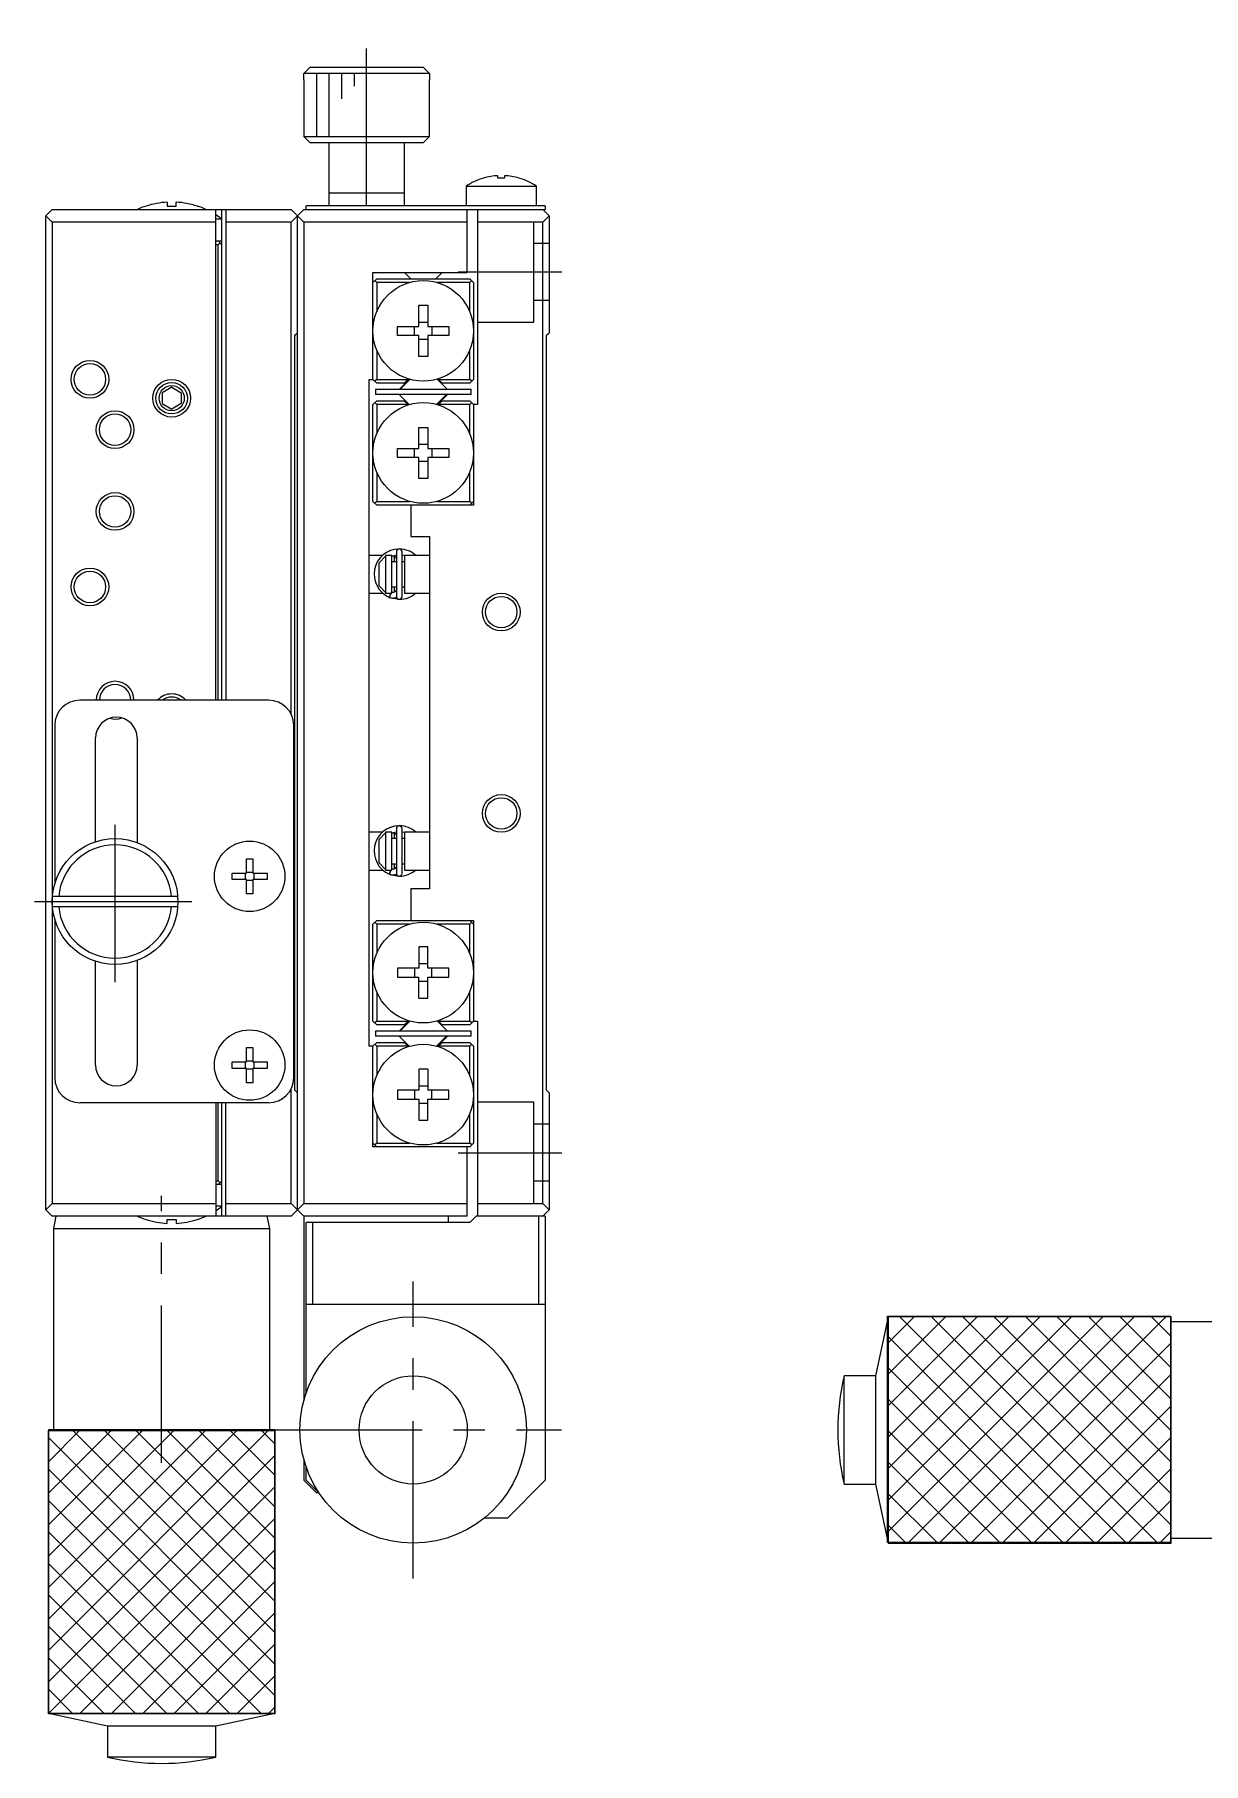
# Model space of a CAD drawing. Extents: x -141 to 392, y -18 to 291.
# Drawn here: x 178.5 to 271.4, y 92.6 to 230 of the extents above; entities that cross this region are included whole.
import ezdxf

# ---------------------------------------------------------------- set-up
doc = ezdxf.new("R2010")
doc.units = 0
doc.header["$LTSCALE"] = 10
doc.linetypes.add('CENTER', pattern=[2, 1.25, -0.25, 0.25, -0.25])
doc.linetypes.add('DASHED', pattern=[3.5, 2, -1.5])
doc.layers.get('0').update_dxf_attribs({"linetype": 'CONTINUOUS'})
doc.layers.add('CENTER', color=1, linetype='CENTER')

msp = doc.modelspace()

# ---------------------------------------------------------------- linework, layer by layer
at = {"color": 7, "linetype": 'CONTINUOUS'}
for p, q in [((199.934695, 226.882902), (200.436482, 227.382902)), ((199.934695, 226.382902), (199.934695, 226.882902)), ((209.902643, 226.882902), (199.934695, 226.882902)), ((200.436482, 227.382902), (209.400856, 227.382902)), ((209.400856, 227.382902), (209.902643, 226.882902)), ((209.902643, 226.882902), (209.902643, 226.382902)), ((199.918669, 226.382902), (199.934695, 226.382902)), ((199.918669, 226.382902), (199.918669, 221.882902)), ((209.902643, 226.382902), (209.918669, 226.382902)), ((209.918669, 221.882902), (209.918669, 226.382902)), ((199.918669, 221.882902), (209.918669, 221.882902)), ((199.918669, 221.882902), (200.418669, 221.382902)), ((209.418669, 221.382902), (200.418669, 221.382902)), ((201.918669, 221.382902), (201.918669, 216.382902)), ((207.918669, 216.382902), (207.918669, 221.382902)), ((209.418669, 221.382902), (209.918669, 221.882902)), ((214.21953, 218.576106), (214.216521, 218.582275)), ((215.358669, 218.576106), (215.358669, 218.769364)), ((215.878669, 218.576106), (215.358669, 218.576106)), ((215.878669, 218.769364), (215.878669, 218.576106)), ((217.020817, 218.582275), (217.017808, 218.576106)), ((207.918669, 217.382902), (201.918669, 217.382902)), ((212.818669, 217.925365), (218.418669, 217.925365)), ((212.818669, 217.925365), (212.818669, 216.382902)), ((218.418669, 216.382902), (218.418669, 217.925365)), ((179.918669, 216.082902), (179.418669, 215.582902)), ((179.918669, 216.082902), (198.918669, 216.082902)), ((187.378825, 216.354534), (187.383239, 216.345484)), ((189.058669, 216.662933), (189.058669, 216.345484)), ((189.058669, 216.345484), (189.778669, 216.345484)), ((189.778669, 216.345484), (189.778669, 216.662933)), ((191.454099, 216.345484), (191.458513, 216.354534)), ((192.918669, 177.082902), (192.918669, 216.082902)), ((193.418669, 177.082902), (193.418669, 216.082902)), ((193.718669, 216.082902), (193.718669, 177.082902)), ((199.918669, 216.082902), (198.918669, 215.082902)), ((198.918669, 216.082902), (199.918669, 215.082902)), ((199.918669, 216.082902), (219.118669, 216.082902)), ((200.118669, 216.082902), (200.118669, 216.382902)), ((219.118669, 216.382902), (200.118669, 216.382902)), ((212.918669, 211.082902), (212.918669, 216.082902)), ((213.718669, 216.082902), (213.718669, 200.582902)), ((218.918669, 216.082902), (219.418669, 215.582902)), ((219.118669, 216.382902), (219.118669, 216.082902)), ((179.418669, 215.582902), (179.918669, 215.082902)), ((179.418669, 136.582902), (179.418669, 215.582902)), ((192.918669, 215.082902), (179.918669, 215.082902)), ((179.918669, 215.082902), (179.918669, 137.082902)), ((193.418669, 215.306377), (192.918669, 215.306377)), ((198.918669, 215.082902), (193.718669, 215.082902)), ((198.918669, 175.954682), (198.918669, 215.082902)), ((199.418669, 136.582902), (199.418669, 215.582902)), ((212.918669, 215.082902), (199.918669, 215.082902)), ((199.918669, 215.082902), (199.918669, 137.082902)), ((218.918669, 215.082902), (213.718669, 215.082902)), ((219.418669, 215.582902), (218.918669, 215.082902)), ((218.918669, 137.082902), (218.918669, 215.082902)), ((219.418669, 215.582902), (219.418669, 206.282902)), ((192.918669, 213.582902), (193.418669, 213.582902)), ((193.118669, 213.282902), (192.918669, 213.282902)), ((193.418669, 213.282902), (193.118669, 213.582902)), ((193.118669, 213.282902), (193.268669, 213.432902)), ((193.118669, 177.082902), (193.118669, 213.282902)), ((205.418669, 211.082902), (212.918669, 211.082902)), ((205.418669, 202.582902), (205.418669, 211.082902)), ((205.418669, 210.282902), (205.718669, 210.582902)), ((205.568669, 210.432902), (205.718669, 210.282902)), ((205.718669, 210.582902), (213.118669, 210.582902)), ((205.718669, 210.282902), (205.718669, 207.95277)), ((208.333542, 210.282902), (205.718669, 210.282902)), ((207.918669, 211.082902), (208.418669, 210.582902)), ((210.418669, 210.582902), (210.918669, 211.082902)), ((213.118669, 210.282902), (210.503796, 210.282902)), ((213.118669, 210.582902), (213.418669, 210.282902)), ((213.118669, 210.282902), (213.268669, 210.432902)), ((213.118669, 207.95277), (213.118669, 210.282902)), ((213.418669, 210.282902), (213.418669, 202.582902)), ((209.058669, 208.468332), (209.778669, 208.468332)), ((209.058669, 206.792902), (209.058669, 208.468332)), ((209.778669, 208.468332), (209.778669, 206.792902)), ((199.218669, 206.082902), (199.418669, 206.282902)), ((207.383239, 206.072902), (207.383239, 206.792902)), ((207.383239, 206.792902), (209.058669, 206.792902)), ((208.73064, 206.072902), (208.73064, 206.792902)), ((209.058669, 207.120931), (209.778669, 207.120931)), ((209.778669, 206.792902), (211.454099, 206.792902)), ((210.106698, 206.792902), (210.106698, 206.072902)), ((211.454099, 206.792902), (211.454099, 206.072902)), ((219.218669, 206.082902), (219.418669, 206.282902)), ((199.218669, 146.082902), (199.218669, 206.082902)), ((205.718669, 204.913034), (205.718669, 202.582902)), ((209.058669, 206.072902), (207.383239, 206.072902)), ((209.058669, 204.397471), (209.058669, 206.072902)), ((209.778669, 205.744873), (209.058669, 205.744873)), ((211.454099, 206.072902), (209.778669, 206.072902)), ((209.778669, 206.072902), (209.778669, 204.397471)), ((213.118669, 202.582902), (213.118669, 204.913034)), ((219.218669, 146.082902), (219.218669, 206.082902)), ((209.778669, 204.397471), (209.058669, 204.397471)), ((205.118669, 202.582902), (205.418669, 202.582902)), ((205.118669, 149.582902), (205.118669, 202.582902)), ((205.718669, 202.282902), (205.418669, 202.582902)), ((205.718669, 202.582902), (205.568669, 202.432902)), ((205.718669, 202.582902), (208.20896, 202.582902)), ((207.90896, 202.282902), (205.718669, 202.282902)), ((208.305394, 202.590947), (207.497349, 201.782902)), ((207.568059, 201.782902), (208.360549, 202.575392)), ((207.90896, 202.282902), (208.237372, 202.611314)), ((211.339989, 201.782902), (210.531944, 202.590947)), ((210.599966, 202.611314), (210.928378, 202.282902)), ((210.628378, 202.582902), (213.118669, 202.582902)), ((213.118669, 202.282902), (210.928378, 202.282902)), ((213.268669, 202.432902), (213.118669, 202.582902)), ((213.418669, 202.582902), (213.118669, 202.282902)), ((189.418669, 201.948927), (188.668669, 201.515915)), ((188.668669, 201.515915), (188.668669, 200.649889)), ((188.668669, 200.649889), (189.418669, 200.216877)), ((189.418669, 201.948927), (190.168669, 201.515915)), ((190.168669, 200.649889), (189.418669, 200.216877)), ((190.168669, 201.515915), (190.168669, 200.649889)), ((205.418669, 200.582902), (205.718669, 200.882902)), ((205.568669, 200.732902), (205.718669, 200.582902)), ((205.618669, 201.782902), (205.618669, 201.382902)), ((213.218669, 201.782902), (205.618669, 201.782902)), ((213.218669, 201.382902), (205.618669, 201.382902)), ((205.718669, 200.882902), (207.90896, 200.882902)), ((207.497349, 201.382902), (208.305394, 200.574857)), ((208.237372, 200.55449), (207.90896, 200.882902)), ((211.269279, 201.382902), (210.476789, 200.590412)), ((210.531944, 200.574857), (211.339989, 201.382902)), ((210.928378, 200.882902), (210.599966, 200.55449)), ((210.928378, 200.882902), (213.118669, 200.882902)), ((213.118669, 200.882902), (213.418669, 200.582902)), ((213.118669, 200.582902), (213.268669, 200.732902)), ((213.218669, 201.382902), (213.218669, 201.782902)), ((205.418669, 192.882902), (205.418669, 200.582902)), ((208.20896, 200.582902), (205.718669, 200.582902)), ((205.718669, 200.582902), (205.718669, 198.25277)), ((213.118669, 200.582902), (210.628378, 200.582902)), ((213.118669, 198.25277), (213.118669, 200.582902)), ((213.418669, 200.582902), (213.418669, 192.582902)), ((213.718669, 200.582902), (213.418669, 200.582902)), ((209.058669, 198.768332), (209.778669, 198.768332)), ((209.058669, 197.092902), (209.058669, 198.768332)), ((209.778669, 198.768332), (209.778669, 197.092902)), ((207.383239, 197.092902), (209.058669, 197.092902)), ((207.383239, 196.372902), (207.383239, 197.092902)), ((208.73064, 196.372902), (208.73064, 197.092902)), ((209.058669, 197.420931), (209.778669, 197.420931)), ((209.778669, 197.092902), (211.454099, 197.092902)), ((210.106698, 197.092902), (210.106698, 196.372902)), ((211.454099, 197.092902), (211.454099, 196.372902)), ((205.718669, 195.213034), (205.718669, 192.882902)), ((209.058669, 196.372902), (207.383239, 196.372902)), ((209.058669, 194.697471), (209.058669, 196.372902)), ((209.778669, 196.044873), (209.058669, 196.044873)), ((209.778669, 196.372902), (209.778669, 194.697471)), ((211.454099, 196.372902), (209.778669, 196.372902)), ((213.118669, 192.882902), (213.118669, 195.213034)), ((209.778669, 194.697471), (209.058669, 194.697471)), ((205.418669, 192.882902), (205.718669, 192.582902)), ((205.718669, 192.882902), (205.568669, 192.732902)), ((205.718669, 192.882902), (208.333542, 192.882902)), ((213.418669, 192.582902), (205.718669, 192.582902)), ((208.418669, 192.582902), (208.418669, 190.082902)), ((210.503796, 192.882902), (213.118669, 192.882902)), ((213.268669, 192.732902), (213.118669, 192.882902)), ((213.118669, 192.582902), (213.418669, 192.882902)), ((208.418669, 190.082902), (209.918669, 190.082902)), ((209.918669, 190.082902), (209.918669, 162.082902)), ((206.168248, 188.582902), (205.118669, 188.582902)), ((205.918669, 187.999417), (206.418669, 188.528585)), ((206.918669, 188.582902), (206.418669, 188.582902)), ((206.418669, 188.582902), (206.418669, 185.582902)), ((206.73146, 188.941961), (206.701385, 188.928992)), ((206.72501, 188.938269), (206.722302, 188.938074)), ((206.784687, 188.962643), (206.73116, 188.942556)), ((206.918521, 188.533486), (207.28278, 188.633748)), ((206.918665, 188.532866), (206.919098, 188.533023)), ((206.918669, 185.582902), (206.918669, 188.582902)), ((206.919098, 188.533023), (206.932033, 188.537322)), ((206.932033, 188.537322), (206.945172, 188.540964)), ((206.945172, 188.540964), (206.958483, 188.543938)), ((206.958483, 188.543938), (206.971931, 188.546235)), ((206.971931, 188.546235), (206.985481, 188.547849)), ((206.985481, 188.547849), (206.999097, 188.548774)), ((206.999097, 188.548774), (207.012746, 188.549009)), ((207.012746, 188.549009), (207.02639, 188.548551)), ((207.02639, 188.548551), (207.039994, 188.547402)), ((207.039994, 188.547402), (207.053524, 188.545565)), ((207.053524, 188.545565), (207.066943, 188.543046)), ((207.066943, 188.543046), (207.080216, 188.539851)), ((207.080216, 188.539851), (207.09331, 188.535989)), ((207.09331, 188.535989), (207.106191, 188.531472)), ((207.106191, 188.531472), (207.118825, 188.526311)), ((207.118669, 188.082902), (207.118669, 188.526738)), ((207.118825, 188.526311), (207.131181, 188.520522)), ((207.131181, 188.520522), (207.143228, 188.51412)), ((207.143228, 188.51412), (207.154935, 188.507122)), ((207.154935, 188.507122), (207.166273, 188.499548)), ((207.166273, 188.499548), (207.177216, 188.491419)), ((207.177216, 188.491419), (207.187735, 188.482756)), ((207.187735, 188.482756), (207.197806, 188.473581)), ((207.197806, 188.473581), (207.207404, 188.46392)), ((207.207404, 188.46392), (207.216508, 188.453797)), ((207.216508, 188.453797), (207.225097, 188.443239)), ((207.225097, 188.443239), (207.233149, 188.432272)), ((207.233149, 188.432272), (207.240647, 188.420924)), ((207.240647, 188.420924), (207.247575, 188.409223)), ((207.247575, 188.409223), (207.253916, 188.397199)), ((207.253916, 188.397199), (207.259656, 188.384882)), ((207.259656, 188.384882), (207.264784, 188.372301)), ((207.264784, 188.372301), (207.269287, 188.359486)), ((207.269287, 188.359486), (207.273156, 188.34647)), ((207.273156, 188.34647), (207.276383, 188.333283)), ((207.276383, 188.333283), (207.278961, 188.319957)), ((207.278961, 188.319957), (207.280884, 188.306523)), ((207.280884, 188.306523), (207.282149, 188.293013)), ((207.282149, 188.293013), (207.282753, 188.279459)), ((207.282753, 188.279459), (207.282809, 188.273954)), ((207.282809, 188.87451), (207.282809, 185.32451)), ((207.732809, 185.32451), (207.732809, 188.87451)), ((207.732859, 188.633426), (207.957882, 188.583268)), ((207.918669, 188.582902), (207.918669, 185.582902)), ((209.918669, 188.582902), (207.918669, 188.582902)), ((205.918669, 186.166387), (205.918669, 187.999417)), ((207.282809, 188.082902), (206.918669, 188.082902)), ((207.918669, 188.082902), (207.732809, 188.082902)), ((205.118669, 185.582902), (206.206001, 185.582902)), ((206.418669, 185.637219), (205.918669, 186.166387)), ((206.418669, 185.582902), (206.918669, 185.582902)), ((206.722159, 185.260944), (206.801394, 185.506821)), ((206.801394, 185.506821), (206.837267, 185.582908)), ((206.812108, 185.505729), (206.804834, 185.489031)), ((206.819424, 185.522149), (206.812108, 185.505729)), ((206.826735, 185.538181), (206.819424, 185.522149)), ((206.83399, 185.553719), (206.826735, 185.538181)), ((206.841143, 185.568659), (206.83399, 185.553719)), ((206.848145, 185.582902), (206.841143, 185.568659)), ((206.904629, 185.670971), (206.882794, 185.680383)), ((206.92562, 185.663739), (206.918641, 185.666163)), ((206.918669, 186.082902), (207.282809, 186.082902)), ((206.938682, 185.659766), (206.92562, 185.663739)), ((206.951929, 185.656458), (206.938682, 185.659766)), ((206.965326, 185.653826), (206.951929, 185.656458)), ((206.978839, 185.651876), (206.965326, 185.653826)), ((206.992432, 185.650613), (206.978839, 185.651876)), ((207.006071, 185.65004), (206.992432, 185.650613)), ((207.019719, 185.65016), (207.006071, 185.65004)), ((207.033341, 185.65097), (207.019719, 185.65016)), ((207.046901, 185.652469), (207.033341, 185.65097)), ((207.060365, 185.654652), (207.046901, 185.652469)), ((207.073697, 185.657512), (207.060365, 185.654652)), ((207.086864, 185.66104), (207.073697, 185.657512)), ((207.099832, 185.665227), (207.086864, 185.66104)), ((207.112569, 185.670061), (207.099832, 185.665227)), ((207.125041, 185.675527), (207.112569, 185.670061)), ((207.118669, 185.672281), (207.118669, 186.082902)), ((207.137219, 185.68161), (207.125041, 185.675527)), ((207.149073, 185.688295), (207.137219, 185.68161)), ((207.160572, 185.695561), (207.149073, 185.688295)), ((207.171691, 185.703391), (207.160572, 185.695561)), ((207.182401, 185.711763), (207.171691, 185.703391)), ((207.192679, 185.720654), (207.182401, 185.711763)), ((207.202498, 185.730043), (207.192679, 185.720654)), ((207.211838, 185.739904), (207.202498, 185.730043)), ((207.220675, 185.750212), (207.211838, 185.739904)), ((207.22899, 185.760943), (207.220675, 185.750212)), ((207.236764, 185.772068), (207.22899, 185.760943)), ((207.243979, 185.78356), (207.236764, 185.772068)), ((207.250619, 185.795392), (207.243979, 185.78356)), ((207.25667, 185.807533), (207.250619, 185.795392)), ((207.262117, 185.819956), (207.25667, 185.807533)), ((207.266948, 185.832629), (207.262117, 185.819956)), ((207.271153, 185.845524), (207.266948, 185.832629)), ((207.274723, 185.858608), (207.271153, 185.845524)), ((207.277649, 185.871851), (207.274723, 185.858608)), ((207.279925, 185.885221), (207.277649, 185.871851)), ((207.281546, 185.898688), (207.279925, 185.885221)), ((207.282508, 185.912218), (207.281546, 185.898688)), ((207.282809, 185.925067), (207.282508, 185.912218)), ((207.732809, 186.082902), (207.918669, 186.082902)), ((207.918669, 185.582902), (209.918669, 185.582902)), ((206.689205, 185.275443), (206.729611, 185.257848)), ((206.729311, 185.27168), (206.728784, 185.265928)), ((206.728784, 185.265928), (206.728853, 185.261491)), ((206.728853, 185.261491), (206.729637, 185.258122)), ((206.730431, 185.27871), (206.729311, 185.27168)), ((206.729548, 185.257691), (206.77501, 185.239348)), ((206.729637, 185.258122), (206.73116, 185.256465)), ((206.732137, 185.28697), (206.730431, 185.27871)), ((206.73116, 185.256465), (206.762805, 185.244005)), ((206.734417, 185.296407), (206.732137, 185.28697)), ((206.737257, 185.306956), (206.734417, 185.296407)), ((206.740636, 185.318548), (206.737257, 185.306956)), ((206.744533, 185.331106), (206.740636, 185.318548)), ((206.748922, 185.344546), (206.744533, 185.331106)), ((206.753774, 185.358779), (206.748922, 185.344546)), ((206.759056, 185.37371), (206.753774, 185.358779)), ((206.764733, 185.389241), (206.759056, 185.37371)), ((206.762805, 185.244005), (206.796803, 185.23249)), ((206.770768, 185.405267), (206.764733, 185.389241)), ((206.777121, 185.421683), (206.770768, 185.405267)), ((206.77501, 185.239348), (207.481961, 185.100557)), ((206.783748, 185.438378), (206.777121, 185.421683)), ((206.790607, 185.455243), (206.783748, 185.438378)), ((206.797651, 185.472165), (206.790607, 185.455243)), ((206.796803, 185.23249), (206.831328, 185.222685)), ((206.804834, 185.489031), (206.797651, 185.472165)), ((206.831328, 185.222685), (206.866293, 185.214615)), ((206.866293, 185.214615), (206.901611, 185.208299)), ((206.901611, 185.208299), (206.937197, 185.203752)), ((206.937197, 185.203752), (206.972963, 185.200985)), ((206.972963, 185.200985), (207.00882, 185.200005)), ((207.00882, 185.200005), (207.044681, 185.200814)), ((207.044681, 185.200814), (207.080457, 185.203409)), ((207.080457, 185.203409), (207.116062, 185.207785)), ((207.116062, 185.207785), (207.151407, 185.213931)), ((207.151407, 185.213931), (207.186405, 185.221831)), ((207.186405, 185.221831), (207.220972, 185.231467)), ((207.220972, 185.231467), (207.255021, 185.242814)), ((207.255021, 185.242814), (207.288469, 185.255847)), ((207.288469, 185.255847), (207.29301, 185.257766)), ((197.118669, 177.082902), (182.118669, 177.082902)), ((180.118669, 175.082902), (180.118669, 162.482902)), ((199.118669, 147.082902), (199.118669, 175.082902)), ((183.368669, 165.836585), (183.368669, 174.082902)), ((186.668669, 174.082902), (186.668669, 165.76665)), ((206.168248, 166.582902), (205.118669, 166.582902)), ((205.918669, 165.999417), (206.418669, 166.528585)), ((206.918669, 166.582902), (206.418669, 166.582902)), ((206.418669, 166.582902), (206.418669, 163.582902)), ((206.73146, 166.941961), (206.701385, 166.928992)), ((206.72501, 166.938269), (206.722302, 166.938074)), ((206.784687, 166.962643), (206.73116, 166.942556)), ((206.918521, 166.533486), (207.28278, 166.633748)), ((206.918665, 166.532866), (206.919098, 166.533023)), ((206.918669, 163.582902), (206.918669, 166.582902)), ((206.919098, 166.533023), (206.932033, 166.537322)), ((206.932033, 166.537322), (206.945172, 166.540964)), ((206.945172, 166.540964), (206.958483, 166.543938)), ((206.958483, 166.543938), (206.971931, 166.546235)), ((206.971931, 166.546235), (206.985481, 166.547849)), ((206.985481, 166.547849), (206.999097, 166.548774)), ((206.999097, 166.548774), (207.012746, 166.549009)), ((207.012746, 166.549009), (207.02639, 166.548551)), ((207.02639, 166.548551), (207.039994, 166.547402)), ((207.039994, 166.547402), (207.053524, 166.545565)), ((207.053524, 166.545565), (207.066943, 166.543046)), ((207.066943, 166.543046), (207.080216, 166.539851)), ((207.080216, 166.539851), (207.09331, 166.535989)), ((207.09331, 166.535989), (207.106191, 166.531472)), ((207.106191, 166.531472), (207.118825, 166.526311)), ((207.118669, 166.082902), (207.118669, 166.526738)), ((207.118825, 166.526311), (207.131181, 166.520522)), ((207.131181, 166.520522), (207.143228, 166.51412)), ((207.143228, 166.51412), (207.154935, 166.507122)), ((207.154935, 166.507122), (207.166273, 166.499548)), ((207.166273, 166.499548), (207.177216, 166.491419)), ((207.177216, 166.491419), (207.187735, 166.482756)), ((207.187735, 166.482756), (207.197806, 166.473581)), ((207.197806, 166.473581), (207.207404, 166.46392)), ((207.207404, 166.46392), (207.216508, 166.453797)), ((207.216508, 166.453797), (207.225097, 166.443239)), ((207.225097, 166.443239), (207.233149, 166.432272)), ((207.233149, 166.432272), (207.240647, 166.420924)), ((207.240647, 166.420924), (207.247575, 166.409223)), ((207.247575, 166.409223), (207.253916, 166.397199)), ((207.253916, 166.397199), (207.259656, 166.384882)), ((207.259656, 166.384882), (207.264784, 166.372301)), ((207.264784, 166.372301), (207.269287, 166.359486)), ((207.269287, 166.359486), (207.273156, 166.34647)), ((207.273156, 166.34647), (207.276383, 166.333283)), ((207.276383, 166.333283), (207.278961, 166.319957)), ((207.278961, 166.319957), (207.280884, 166.306523)), ((207.280884, 166.306523), (207.282149, 166.293013)), ((207.282149, 166.293013), (207.282753, 166.279459)), ((207.282753, 166.279459), (207.282809, 166.273954)), ((207.282809, 166.87451), (207.282809, 163.32451)), ((207.732809, 163.32451), (207.732809, 166.87451)), ((207.732859, 166.633426), (207.957882, 166.583268)), ((207.918669, 166.582902), (207.918669, 163.582902)), ((209.918669, 166.582902), (207.918669, 166.582902)), ((205.918669, 164.166387), (205.918669, 165.999417)), ((207.282809, 166.082902), (206.918669, 166.082902)), ((207.918669, 166.082902), (207.732809, 166.082902)), ((195.358669, 164.482041), (195.878669, 164.482041)), ((195.358669, 163.342902), (195.358669, 164.482041)), ((195.878669, 164.482041), (195.878669, 163.342902)), ((205.118669, 163.582902), (206.206001, 163.582902)), ((206.418669, 163.637219), (205.918669, 164.166387)), ((206.418669, 163.582902), (206.918669, 163.582902)), ((206.722159, 163.260944), (206.801394, 163.506821)), ((206.801394, 163.506821), (206.837267, 163.582908)), ((206.819398, 163.52209), (206.812075, 163.505654)), ((206.826715, 163.538138), (206.819398, 163.52209)), ((206.833977, 163.553691), (206.826715, 163.538138)), ((206.841137, 163.568646), (206.833977, 163.553691)), ((206.848145, 163.582902), (206.841137, 163.568646)), ((206.904601, 163.670907), (206.882794, 163.680383)), ((206.92562, 163.663739), (206.918641, 163.666163)), ((206.918669, 164.082902), (207.282809, 164.082902)), ((206.938682, 163.659766), (206.92562, 163.663739)), ((206.951929, 163.656458), (206.938682, 163.659766)), ((206.965326, 163.653826), (206.951929, 163.656458)), ((206.978839, 163.651876), (206.965326, 163.653826)), ((206.992432, 163.650613), (206.978839, 163.651876)), ((207.006071, 163.65004), (206.992432, 163.650613)), ((207.019719, 163.65016), (207.006071, 163.65004)), ((207.033341, 163.65097), (207.019719, 163.65016)), ((207.046901, 163.652469), (207.033341, 163.65097)), ((207.060365, 163.654652), (207.046901, 163.652469)), ((207.073697, 163.657512), (207.060365, 163.654652)), ((207.086864, 163.66104), (207.073697, 163.657512)), ((207.099832, 163.665227), (207.086864, 163.66104)), ((207.112569, 163.670061), (207.099832, 163.665227)), ((207.125041, 163.675527), (207.112569, 163.670061)), ((207.118669, 163.672281), (207.118669, 164.082902)), ((207.137219, 163.68161), (207.125041, 163.675527)), ((207.149073, 163.688295), (207.137219, 163.68161)), ((207.160572, 163.695561), (207.149073, 163.688295)), ((207.171691, 163.703391), (207.160572, 163.695561)), ((207.182401, 163.711763), (207.171691, 163.703391)), ((207.192679, 163.720654), (207.182401, 163.711763)), ((207.202498, 163.730043), (207.192679, 163.720654)), ((207.211838, 163.739904), (207.202498, 163.730043)), ((207.220675, 163.750212), (207.211838, 163.739904)), ((207.22899, 163.760943), (207.220675, 163.750212)), ((207.236764, 163.772068), (207.22899, 163.760943)), ((207.243979, 163.78356), (207.236764, 163.772068)), ((207.250619, 163.795392), (207.243979, 163.78356)), ((207.25667, 163.807533), (207.250619, 163.795392)), ((207.262117, 163.819956), (207.25667, 163.807533)), ((207.266948, 163.832629), (207.262117, 163.819956)), ((207.271153, 163.845524), (207.266948, 163.832629)), ((207.274723, 163.858608), (207.271153, 163.845524)), ((207.277649, 163.871851), (207.274723, 163.858608)), ((207.279925, 163.885221), (207.277649, 163.871851)), ((207.281546, 163.898688), (207.279925, 163.885221)), ((207.282508, 163.912218), (207.281546, 163.898688)), ((207.282809, 163.925067), (207.282508, 163.912218)), ((207.732809, 164.082902), (207.918669, 164.082902)), ((207.918669, 163.582902), (209.918669, 163.582902)), ((194.21953, 163.342902), (195.358669, 163.342902)), ((194.21953, 162.822902), (194.21953, 163.342902)), ((195.358669, 162.822902), (194.21953, 162.822902)), ((195.289227, 162.822902), (195.289227, 163.342902)), ((195.358669, 163.412344), (195.878669, 163.412344)), ((195.358669, 161.683763), (195.358669, 162.822902)), ((195.878669, 162.75346), (195.358669, 162.75346)), ((195.878669, 163.342902), (197.017808, 163.342902)), ((195.878669, 162.822902), (195.878669, 161.683763)), ((197.017808, 162.822902), (195.878669, 162.822902)), ((195.948111, 163.342902), (195.948111, 162.822902)), ((197.017808, 163.342902), (197.017808, 162.822902)), ((206.689205, 163.275443), (206.722248, 163.260974)), ((206.722131, 163.260683), (206.77501, 163.239348)), ((206.729295, 163.271553), (206.728779, 163.265822)), ((206.728779, 163.265822), (206.728861, 163.261409)), ((206.728861, 163.261409), (206.729648, 163.258098)), ((206.730405, 163.278565), (206.729295, 163.271553)), ((206.729648, 163.258098), (206.73116, 163.256465)), ((206.732101, 163.28681), (206.730405, 163.278565)), ((206.73116, 163.256465), (206.762805, 163.244005)), ((206.734373, 163.296235), (206.732101, 163.28681)), ((206.737206, 163.306776), (206.734373, 163.296235)), ((206.74058, 163.318362), (206.737206, 163.306776)), ((206.744473, 163.330918), (206.74058, 163.318362)), ((206.74886, 163.344358), (206.744473, 163.330918)), ((206.75371, 163.358594), (206.74886, 163.344358)), ((206.758992, 163.373531), (206.75371, 163.358594)), ((206.76467, 163.38907), (206.758992, 163.373531)), ((206.762805, 163.244005), (206.796803, 163.23249)), ((206.770707, 163.405106), (206.76467, 163.38907)), ((206.777062, 163.421533), (206.770707, 163.405106)), ((206.77501, 163.239348), (207.481961, 163.100557)), ((206.783693, 163.438241), (206.777062, 163.421533)), ((206.790557, 163.455121), (206.783693, 163.438241)), ((206.797606, 163.472058), (206.790557, 163.455121)), ((206.796803, 163.23249), (206.831328, 163.222685)), ((206.804795, 163.48894), (206.797606, 163.472058)), ((206.812075, 163.505654), (206.804795, 163.48894)), ((206.831328, 163.222685), (206.866293, 163.214615)), ((206.866293, 163.214615), (206.901611, 163.208299)), ((206.901611, 163.208299), (206.937197, 163.203752)), ((206.937197, 163.203752), (206.972963, 163.200985)), ((206.972963, 163.200985), (207.00882, 163.200005)), ((207.00882, 163.200005), (207.044681, 163.200814)), ((207.044681, 163.200814), (207.080457, 163.203409)), ((207.080457, 163.203409), (207.116062, 163.207785)), ((207.116062, 163.207785), (207.151407, 163.213931)), ((207.151407, 163.213931), (207.186405, 163.221831)), ((207.186405, 163.221831), (207.220972, 163.231467)), ((207.220972, 163.231467), (207.255021, 163.242814)), ((207.255021, 163.242814), (207.288469, 163.255847)), ((207.288469, 163.255847), (207.29301, 163.257766)), ((189.902643, 161.482902), (179.934695, 161.482902)), ((195.878669, 161.683763), (195.358669, 161.683763)), ((208.418669, 162.082902), (208.418669, 159.582902)), ((209.918669, 162.082902), (208.418669, 162.082902)), ((179.934695, 160.682902), (189.902643, 160.682902)), ((180.118669, 159.682902), (180.118669, 147.082902)), ((205.418669, 159.282902), (205.718669, 159.582902)), ((205.568669, 159.432902), (205.718669, 159.282902)), ((205.718669, 159.582902), (213.418669, 159.582902)), ((213.118669, 159.582902), (213.418669, 159.282902)), ((213.118669, 159.282902), (213.268669, 159.432902)), ((213.418669, 159.582902), (213.418669, 151.582902)), ((205.418669, 151.582902), (205.418669, 159.282902)), ((205.718669, 159.282902), (205.718669, 156.95277)), ((208.333542, 159.282902), (205.718669, 159.282902)), ((213.118669, 159.282902), (210.503796, 159.282902)), ((213.118669, 156.95277), (213.118669, 159.282902)), ((209.778669, 157.468332), (209.058669, 157.468332)), ((209.058669, 157.468332), (209.058669, 155.792902)), ((209.778669, 155.792902), (209.778669, 157.468332)), ((183.368669, 148.082902), (183.368669, 156.329219)), ((186.668669, 156.399153), (186.668669, 148.082902)), ((209.058669, 155.792902), (207.383239, 155.792902)), ((207.383239, 155.792902), (207.383239, 155.072902)), ((208.73064, 155.792902), (208.73064, 155.072902)), ((209.778669, 156.120931), (209.058669, 156.120931)), ((211.454099, 155.792902), (209.778669, 155.792902)), ((210.106698, 155.072902), (210.106698, 155.792902)), ((211.454099, 155.072902), (211.454099, 155.792902)), ((205.718669, 153.913034), (205.718669, 151.582902)), ((207.383239, 155.072902), (209.058669, 155.072902)), ((209.058669, 153.397471), (209.058669, 155.072902)), ((209.058669, 154.744873), (209.778669, 154.744873)), ((209.778669, 153.397471), (209.778669, 155.072902)), ((209.778669, 155.072902), (211.454099, 155.072902)), ((213.118669, 151.582902), (213.118669, 153.913034)), ((209.058669, 153.397471), (209.778669, 153.397471)), ((205.718669, 151.282902), (205.418669, 151.582902)), ((205.718669, 151.582902), (205.568669, 151.432902)), ((205.718669, 151.582902), (208.20896, 151.582902)), ((207.90896, 151.282902), (205.718669, 151.282902)), ((208.305394, 151.590947), (207.497349, 150.782902)), ((207.568059, 150.782902), (208.360549, 151.575392)), ((207.90896, 151.282902), (208.237372, 151.611314)), ((211.339989, 150.782902), (210.531944, 151.590947)), ((210.599966, 151.611314), (210.928378, 151.282902)), ((210.628378, 151.582902), (213.118669, 151.582902)), ((213.118669, 151.282902), (210.928378, 151.282902)), ((213.268669, 151.432902), (213.118669, 151.582902)), ((213.418669, 151.582902), (213.118669, 151.282902)), ((213.418669, 151.582902), (213.718669, 151.582902)), ((213.718669, 151.582902), (213.718669, 136.082902)), ((205.418669, 149.582902), (205.718669, 149.882902)), ((205.618669, 150.782902), (205.618669, 150.382902)), ((213.218669, 150.782902), (205.618669, 150.782902)), ((213.218669, 150.382902), (205.618669, 150.382902)), ((205.718669, 149.882902), (207.90896, 149.882902)), ((207.497349, 150.382902), (208.305394, 149.574857)), ((208.237372, 149.55449), (207.90896, 149.882902)), ((211.269279, 150.382902), (210.476789, 149.590412)), ((210.531944, 149.574857), (211.339989, 150.382902)), ((210.928378, 149.882902), (210.599966, 149.55449)), ((210.928378, 149.882902), (213.118669, 149.882902)), ((213.118669, 149.882902), (213.418669, 149.582902)), ((213.218669, 150.382902), (213.218669, 150.782902)), ((195.358669, 149.482041), (195.878669, 149.482041)), ((195.358669, 148.342902), (195.358669, 149.482041)), ((195.358669, 148.412344), (195.878669, 148.412344)), ((195.878669, 149.482041), (195.878669, 148.342902)), ((205.418669, 149.582902), (205.118669, 149.582902)), ((205.418669, 141.582902), (205.418669, 149.582902)), ((205.568669, 149.732902), (205.718669, 149.582902)), ((208.20896, 149.582902), (205.718669, 149.582902)), ((205.718669, 149.582902), (205.718669, 147.25277)), ((213.118669, 149.582902), (210.628378, 149.582902)), ((213.118669, 149.582902), (213.268669, 149.732902)), ((213.118669, 147.25277), (213.118669, 149.582902)), ((213.418669, 149.582902), (213.418669, 141.882902)), ((194.21953, 148.342902), (195.358669, 148.342902)), ((194.21953, 147.822902), (194.21953, 148.342902)), ((195.358669, 147.822902), (194.21953, 147.822902)), ((195.289227, 147.822902), (195.289227, 148.342902)), ((195.358669, 146.683763), (195.358669, 147.822902)), ((195.878669, 147.75346), (195.358669, 147.75346)), ((195.878669, 148.342902), (197.017808, 148.342902)), ((195.878669, 147.822902), (195.878669, 146.683763)), ((197.017808, 147.822902), (195.878669, 147.822902)), ((195.948111, 148.342902), (195.948111, 147.822902)), ((197.017808, 148.342902), (197.017808, 147.822902)), ((209.778669, 147.768332), (209.058669, 147.768332)), ((209.058669, 147.768332), (209.058669, 146.092902)), ((209.778669, 147.768332), (209.778669, 146.092902)), ((195.878669, 146.683763), (195.358669, 146.683763)), ((198.918669, 137.082902), (198.918669, 146.211122)), ((199.418669, 145.882902), (199.218669, 146.082902)), ((209.058669, 146.092902), (207.383239, 146.092902)), ((207.383239, 146.092902), (207.383239, 145.372902)), ((208.73064, 146.092902), (208.73064, 145.372902)), ((209.778669, 146.420931), (209.058669, 146.420931)), ((211.454099, 146.092902), (209.778669, 146.092902)), ((210.106698, 145.372902), (210.106698, 146.092902)), ((211.454099, 145.372902), (211.454099, 146.092902)), ((219.418669, 145.882902), (219.218669, 146.082902)), ((219.418669, 145.882902), (219.418669, 136.582902)), ((197.118669, 145.082902), (182.118669, 145.082902)), ((192.918669, 145.082902), (192.918669, 136.082902)), ((193.118669, 138.882902), (193.118669, 145.082902)), ((193.418669, 136.082902), (193.418669, 145.082902)), ((193.718669, 136.082902), (193.718669, 145.082902)), ((207.383239, 145.372902), (209.058669, 145.372902)), ((209.058669, 145.372902), (209.058669, 143.697471)), ((209.058669, 145.044873), (209.778669, 145.044873)), ((209.778669, 145.372902), (211.454099, 145.372902)), ((209.778669, 143.697471), (209.778669, 145.372902)), ((205.718669, 144.213034), (205.718669, 141.882902)), ((209.058669, 143.697471), (209.778669, 143.697471)), ((213.118669, 141.882902), (213.118669, 144.213034)), ((205.718669, 141.582902), (205.418669, 141.882902)), ((213.118669, 141.582902), (205.418669, 141.582902)), ((205.718669, 141.882902), (205.568669, 141.732902)), ((205.718669, 141.882902), (208.333542, 141.882902)), ((210.503796, 141.882902), (213.118669, 141.882902)), ((212.918669, 136.082902), (212.918669, 141.582902)), ((213.268669, 141.732902), (213.118669, 141.882902)), ((213.418669, 141.882902), (213.118669, 141.582902)), ((192.918669, 138.882902), (193.118669, 138.882902)), ((193.268669, 138.732902), (193.118669, 138.882902)), ((193.118669, 138.582902), (193.418669, 138.882902)), ((193.418669, 138.582902), (192.918669, 138.582902)), ((179.918669, 137.082902), (179.418669, 136.582902)), ((179.418669, 136.582902), (179.918669, 136.082902)), ((179.918669, 137.082902), (192.918669, 137.082902)), ((198.918669, 136.082902), (179.918669, 136.082902)), ((180.218669, 136.082902), (180.018669, 135.082902)), ((193.418669, 136.859427), (192.918669, 136.859427)), ((193.718669, 137.082902), (198.918669, 137.082902)), ((197.218669, 135.082902), (197.018669, 136.082902)), ((199.918669, 137.082902), (198.918669, 136.082902)), ((198.918669, 137.082902), (199.918669, 136.082902)), ((199.918669, 137.082902), (212.918669, 137.082902)), ((199.918669, 136.082902), (199.918669, 121.387246)), ((212.918669, 136.082902), (199.918669, 136.082902)), ((211.418669, 135.582902), (211.418669, 136.082902)), ((213.618669, 136.082902), (213.118669, 135.582902)), ((219.118669, 136.082902), (213.618669, 136.082902)), ((213.718669, 137.082902), (218.918669, 137.082902)), ((218.618669, 129.082902), (218.618669, 136.082902)), ((218.918669, 137.082902), (219.418669, 136.582902)), ((219.418669, 136.582902), (218.918669, 136.082902)), ((219.118669, 136.082902), (219.118669, 115.082902)), ((180.018669, 135.082902), (197.218669, 135.082902)), ((180.018669, 135.082902), (180.018669, 119.082902)), ((187.378825, 135.81127), (187.383239, 135.820319)), ((189.058669, 135.820319), (189.778669, 135.820319)), ((189.058669, 135.502871), (189.058669, 135.820319)), ((189.778669, 135.820319), (189.778669, 135.502871)), ((191.454099, 135.820319), (191.458513, 135.81127)), ((197.218669, 119.082902), (197.218669, 135.082902)), ((200.118669, 122.040942), (200.118669, 135.582902)), ((213.118669, 135.582902), (200.118669, 135.582902)), ((200.618669, 135.582902), (200.618669, 129.082902)), ((200.118669, 129.082902), (219.118669, 129.082902)), ((246.372257, 128.082902), (245.372257, 123.382902)), ((246.372257, 128.082902), (246.372257, 110.082902)), ((268.872257, 128.082902), (246.372257, 128.082902)), ((268.872257, 110.082902), (268.872257, 128.082902)), ((284.872257, 127.682902), (268.872257, 127.682902)), ((245.372257, 123.382902), (242.872257, 123.382902)), ((242.872257, 114.782902), (242.872257, 123.382902)), ((245.372257, 123.382902), (245.372257, 114.782902)), ((197.618669, 119.082902), (179.618669, 119.082902)), ((179.618669, 119.082902), (179.618669, 96.582902)), ((197.618669, 96.582902), (197.618669, 119.082902)), ((199.918669, 116.778558), (199.918669, 115.082902)), ((200.118669, 115.082902), (200.118669, 116.124862)), ((199.918669, 115.082902), (200.918669, 114.082902)), ((200.118669, 115.082902), (201.169711, 114.03186)), ((201.118669, 114.082902), (200.918669, 114.082902)), ((216.118669, 112.082902), (219.118669, 115.082902)), ((242.872257, 114.782902), (245.372257, 114.782902)), ((245.372257, 114.782902), (246.372257, 110.082902)), ((216.118669, 112.082902), (214.275523, 112.082902)), ((246.372257, 110.082902), (268.872257, 110.082902)), ((268.872257, 110.482902), (284.872257, 110.482902)), ((179.618669, 96.582902), (184.318669, 95.582902)), ((179.618669, 96.582902), (197.618669, 96.582902)), ((192.918669, 95.582902), (197.618669, 96.582902)), ((184.318669, 95.582902), (184.318669, 93.082902)), ((184.318669, 95.582902), (192.918669, 95.582902)), ((192.918669, 93.082902), (192.918669, 95.582902)), ((192.918669, 93.082902), (184.318669, 93.082902))]:
    msp.add_line(p, q, dxfattribs=at)
at = {"color": 3, "linetype": 'CONTINUOUS'}
for p, q in [((200.918669, 226.882902), (200.918669, 221.882902)), ((201.918669, 226.882902), (201.918669, 221.882902)), ((202.918669, 226.882902), (202.918669, 224.882902)), ((203.918669, 226.882902), (203.918669, 225.882902)), ((246.322257, 125.961612), (248.493547, 128.132902)), ((246.322257, 123.461612), (250.993547, 128.132902)), ((246.322257, 120.961612), (253.493547, 128.132902)), ((246.322257, 118.461612), (255.993547, 128.132902)), ((246.322257, 115.961612), (258.493547, 128.132902)), ((246.322257, 113.461612), (260.993547, 128.132902)), ((246.322257, 110.961612), (263.493547, 128.132902)), ((246.322257, 110.132902), (246.322257, 128.132902)), ((246.322257, 128.132902), (268.822257, 128.132902)), ((247.261939, 128.132902), (265.261939, 110.132902)), ((247.993547, 110.132902), (265.993547, 128.132902)), ((249.761939, 128.132902), (267.761939, 110.132902)), ((250.493547, 110.132902), (268.493547, 128.132902)), ((252.261939, 128.132902), (268.822257, 111.572584)), ((254.761939, 128.132902), (268.822257, 114.072584)), ((257.261939, 128.132902), (268.822257, 116.572584)), ((259.761939, 128.132902), (268.822257, 119.072584)), ((262.261939, 128.132902), (268.822257, 121.572584)), ((264.761939, 128.132902), (268.822257, 124.072584)), ((267.261939, 128.132902), (268.822257, 126.572584)), ((268.822257, 128.132902), (268.822257, 110.132902)), ((246.322257, 126.572584), (262.761939, 110.132902)), ((252.993547, 110.132902), (268.822257, 125.961612)), ((246.322257, 124.072584), (260.261939, 110.132902)), ((255.493547, 110.132902), (268.822257, 123.461612)), ((246.322257, 121.572584), (257.761939, 110.132902)), ((257.993547, 110.132902), (268.822257, 120.961612)), ((179.618669, 116.554436), (182.097135, 119.032902)), ((179.618669, 114.054436), (184.597135, 119.032902)), ((179.618669, 111.554436), (187.097135, 119.032902)), ((179.618669, 109.054436), (189.597135, 119.032902)), ((179.618669, 106.554436), (192.097135, 119.032902)), ((179.618669, 104.054436), (194.597135, 119.032902)), ((179.618669, 101.554436), (197.097135, 119.032902)), ((179.618669, 96.532902), (179.618669, 119.032902)), ((179.618669, 119.032902), (197.618669, 119.032902)), ((179.618669, 118.47976), (197.618669, 100.47976)), ((181.565527, 119.032902), (197.618669, 102.97976)), ((184.065527, 119.032902), (197.618669, 105.47976)), ((186.565527, 119.032902), (197.618669, 107.97976)), ((189.065527, 119.032902), (197.618669, 110.47976)), ((191.565527, 119.032902), (197.618669, 112.97976)), ((194.065527, 119.032902), (197.618669, 115.47976)), ((196.565527, 119.032902), (197.618669, 117.97976)), ((197.618669, 119.032902), (197.618669, 96.532902)), ((246.322257, 119.072584), (255.261939, 110.132902)), ((260.493547, 110.132902), (268.822257, 118.461612)), ((179.618669, 99.054436), (197.618669, 117.054436)), ((179.618669, 115.97976), (197.618669, 97.97976)), ((246.322257, 116.572584), (252.761939, 110.132902)), ((262.993547, 110.132902), (268.822257, 115.961612)), ((179.618669, 96.554436), (197.618669, 114.554436)), ((246.322257, 114.072584), (250.261939, 110.132902)), ((179.618669, 113.47976), (196.565527, 96.532902)), ((265.493547, 110.132902), (268.822257, 113.461612)), ((182.097135, 96.532902), (197.618669, 112.054436)), ((246.322257, 111.572584), (247.761939, 110.132902)), ((179.618669, 110.97976), (194.065527, 96.532902)), ((268.822257, 110.132902), (246.322257, 110.132902)), ((267.993547, 110.132902), (268.822257, 110.961612)), ((184.597135, 96.532902), (197.618669, 109.554436)), ((179.618669, 108.47976), (191.565527, 96.532902)), ((179.618669, 105.97976), (189.065527, 96.532902)), ((187.097135, 96.532902), (197.618669, 107.054436)), ((189.597135, 96.532902), (197.618669, 104.554436)), ((179.618669, 103.47976), (186.565527, 96.532902)), ((192.097135, 96.532902), (197.618669, 102.054436)), ((179.618669, 100.97976), (184.065527, 96.532902)), ((194.597135, 96.532902), (197.618669, 99.554436)), ((179.618669, 98.47976), (181.565527, 96.532902)), ((197.618669, 96.532902), (179.618669, 96.532902)), ((197.097135, 96.532902), (197.618669, 97.054436))]:
    msp.add_line(p, q, dxfattribs=at)
at = {"color": 3, "linetype": 'DASHED'}
for p, q in [((218.218669, 207.132902), (218.218669, 215.132902)), ((219.418669, 213.382902), (218.218669, 213.382902)), ((218.218669, 208.882902), (219.418669, 208.882902)), ((213.718669, 207.132902), (218.218669, 207.132902)), ((218.218669, 145.132902), (213.718669, 145.132902)), ((218.218669, 137.132902), (218.218669, 145.132902)), ((219.418669, 143.382902), (218.218669, 143.382902)), ((218.218669, 138.882902), (219.418669, 138.882902))]:
    msp.add_line(p, q, dxfattribs=at)
at = {"color": 7, "linetype": 'CONTINUOUS'}
for centre, radius in [((209.418669, 206.432902), 4), ((182.918669, 202.582902), 1.25), ((189.418669, 201.082902), 1.25), ((189.418669, 201.082902), 1), ((209.418669, 196.732902), 4), ((184.918669, 198.582902), 1.25), ((184.918669, 192.082902), 1.25), ((182.918669, 186.082902), 1.25), ((215.618669, 184.082902), 1.25), ((215.618669, 168.082902), 1.25), ((184.918669, 161.082902), 5), ((195.618669, 163.082902), 2.8), ((209.418669, 155.432902), 4), ((195.618669, 148.082902), 2.8), ((209.418669, 145.732902), 4), ((208.618669, 119.082902), 9), ((208.618669, 119.082902), 4.3)]:
    msp.add_circle(centre, radius, dxfattribs=at)
at = {"color": 3, "linetype": 'CONTINUOUS'}
for centre in [(182.918669, 202.582902), (189.418669, 201.082902), (184.918669, 198.582902), (184.918669, 192.082902), (182.918669, 186.082902), (215.618669, 184.082902), (215.618669, 168.082902)]:
    msp.add_circle(centre, 1.5, dxfattribs=at)
at = {"color": 7, "linetype": 'CONTINUOUS'}
for centre, radius, start, end in [((215.618669, 213.782902), 5, 106.285843, 124.055798), ((215.618669, 213.782902), 4.993235, 92.984767, 106.272555), ((215.618669, 213.782902), 4.993235, 73.727445, 87.015233), ((215.618669, 213.782902), 5, 55.944202, 73.714157), ((189.418669, 210.182902), 6.5, 108.289723, 114.811632), ((189.418669, 210.182902), 6.490023, 93.179815, 108.277798), ((189.418669, 210.182902), 6.490023, 71.722202, 86.820185), ((189.418669, 210.182902), 6.5, 65.188368, 71.710277), ((189.418669, 210.182902), 6.5, 52.020128, 57.42103), ((207.50817, 187.09935), 1.999327, 90.741807, 247.135723), ((207.507809, 188.87451), 0.225, 0, 180), ((207.509141, 187.10346), 1.995137, 47.867527, 89.351237), ((207.506145, 187.104149), 2.003836, 270.662863, 310.593187), ((207.507809, 185.32451), 0.225, 180, 0), ((184.918669, 177.082902), 1.25, 0, 180), ((189.418669, 176.082902), 1.25, 53.130102, 126.869898), ((182.118669, 175.082902), 2, 90, 180), ((197.118669, 175.082902), 2, 0, 90), ((185.018669, 174.082902), 1.65, 0, 180), ((207.50817, 165.09935), 1.999327, 90.741807, 247.135723), ((207.507809, 166.87451), 0.225, 0, 180), ((207.509141, 165.10346), 1.995137, 47.867527, 89.351237), ((184.918669, 161.082902), 4.5, 5.099689, 174.900311), ((207.506145, 165.104149), 2.003836, 270.662863, 310.593187), ((207.507809, 163.32451), 0.225, 180, 0), ((184.918669, 161.082902), 4.5, 185.099689, 354.900311), ((182.118669, 147.082902), 2, 180, 270), ((185.018669, 148.082902), 1.65, 180, 0), ((197.118669, 147.082902), 2, 270, 0), ((189.418669, 141.982902), 6.5, 245.188368, 251.710277), ((189.418669, 141.982902), 6.5, 288.289723, 294.811632), ((189.418669, 141.982902), 6.5, 302.57897, 307.979872), ((189.418669, 141.982902), 6.490023, 251.722202, 266.820185), ((189.418669, 141.982902), 6.490023, 273.179815, 288.277798), ((261.112257, 119.082902), 18.74, 166.734971, 193.265029), ((188.618669, 111.322902), 18.74, 256.734971, 283.265029)]:
    msp.add_arc(centre, radius, start, end, dxfattribs=at)
at = {"color": 3, "linetype": 'CONTINUOUS'}
for centre, start, end in [((184.918669, 177.082902), 0, 180), ((189.418669, 176.082902), 41.810315, 138.189685), ((184.918669, 177.082902), 253.366025, 290.45228)]:
    msp.add_arc(centre, 1.5, start, end, dxfattribs=at)
at = {"layer": 'CENTER', "color": 1, "linetype": 'CENTER'}
for p, q in [((204.918669, 216.382902), (204.918669, 229.982902)), ((220.438669, 211.107902), (212.198669, 211.107902)), ((184.918669, 154.682902), (184.918669, 167.482902)), ((178.518669, 161.082902), (191.318669, 161.082902)), ((212.198669, 141.107902), (220.438669, 141.107902)), ((188.618669, 116.482902), (188.618669, 137.682902)), ((208.618669, 107.282902), (208.618669, 130.882902)), ((196.818669, 119.082902), (220.418669, 119.082902))]:
    msp.add_line(p, q, dxfattribs=at)

doc.saveas('drawing.dxf')
